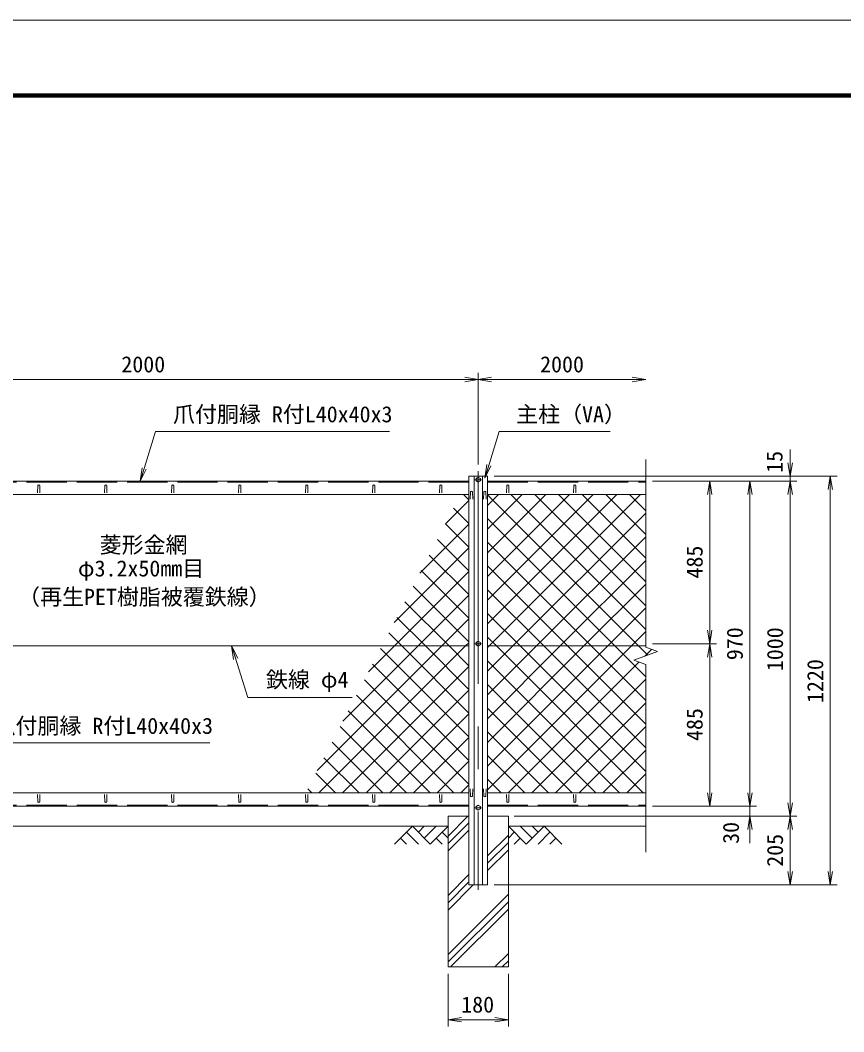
# Model space of a CAD drawing. Units: millimetres, scale not verified. Extents: x -4200 to 4200, y -2970 to 2970.
# Drawn here: x -2747 to -289, y -49 to 2970 of the extents above; entities that cross this region are included whole.
import ezdxf
from ezdxf.enums import TextEntityAlignment as Align

# ---------------------------------------------------------------- set-up
doc = ezdxf.new("R2010")
doc.units = ezdxf.units.MM
doc.header["$LTSCALE"] = 20
doc.linetypes.add('DASHED', pattern=[7.5, 6, -1.5])
doc.linetypes.add('USER1', pattern=[50.8, 31.75, -6.35, 6.35, -6.35])
for name, color, linetype, lineweight in [('0-0_D-STR1', 1, 'Continuous', 18), ('0-1_D-BMK', 2, 'USER1', 13), ('0-2_D-STR-DIM', 7, 'Continuous', 9), ('0-3_D-STR3', 3, 'Continuous', 13), ('0-4_D-BGD', 7, 'Continuous', 9), ('0-5_D-STR4', 7, 'Continuous', 9), ('0-6_D-DCR-HCH', 7, 'Continuous', 9), ('0-7_0', 7, 'Continuous', 9), ('0-9_D-STR2', 7, 'Continuous', 9), ('0-A_D-STR-TXT', 7, 'Continuous', 9), ('0-B_D-TTL', 7, 'Continuous', 9)]:
    doc.layers.add(name, color=color, linetype=linetype, lineweight=lineweight)
doc.styles.add('ＭＳ ゴシック', font='')
doc.styles.get('ＭＳ ゴシック').set_extended_font_data('MS Gothic')

# ---------------------------------------------------------------- blocks, each defined once
blk = doc.blocks.new('_Open')
at = {"layer": '0-7_0'}
blk.add_line((-20, 3.33), (0, 0), dxfattribs=at)
blk.add_lwpolyline([(-20, -3.33), (0, 0), (-20, 0)], dxfattribs=at)

msp = doc.modelspace()

# ---------------------------------------------------------------- linework, layer by layer
at = {"layer": '0-0_D-STR1'}
for p, q in [((-1407.97, 1608.92), (-1351.97, 1608.92)), ((-1407.97, 388.92), (-1407.97, 1608.92)), ((-1392.47, 388.92), (-1392.47, 1608.92)), ((-1367.47, 388.92), (-1367.47, 1608.92)), ((-1351.97, 388.92), (-1351.97, 1608.92)), ((-1407.97, 1593.92), (-3354.97, 1593.92)), ((-2694.97, 1580.79), (-2695.72, 1559.29)), ((-2688.97, 1580.79), (-2688.22, 1559.29)), ((-2494.97, 1580.79), (-2495.72, 1559.29)), ((-2488.97, 1580.79), (-2488.22, 1559.29)), ((-2294.97, 1580.79), (-2295.72, 1559.29)), ((-2288.97, 1580.79), (-2288.22, 1559.29)), ((-2094.97, 1580.79), (-2095.72, 1559.29)), ((-2088.97, 1580.79), (-2088.22, 1559.29)), ((-1894.97, 1580.79), (-1895.72, 1559.29)), ((-1888.97, 1580.79), (-1888.22, 1559.29)), ((-1694.97, 1580.79), (-1695.72, 1559.29)), ((-1688.97, 1580.79), (-1688.22, 1559.29)), ((-1494.97, 1580.79), (-1495.72, 1559.29)), ((-1488.97, 1580.79), (-1488.22, 1559.29)), ((-1351.97, 1593.92), (-879.97, 1593.92)), ((-1294.97, 1580.79), (-1295.72, 1559.29)), ((-1288.97, 1580.79), (-1288.22, 1559.29)), ((-1094.97, 1580.79), (-1095.72, 1559.29)), ((-1088.97, 1580.79), (-1088.22, 1559.29)), ((-3354.97, 1553.92), (-1407.97, 1553.92)), ((-1402.97, 1562.3), (-1403.72, 1540.8)), ((-1396.97, 1562.3), (-1396.22, 1540.8)), ((-1362.97, 1562.3), (-1363.72, 1540.8)), ((-1356.97, 1562.3), (-1356.22, 1540.8)), ((-879.97, 1553.92), (-1351.97, 1553.92)), ((-1402.97, 654.25), (-1403.72, 675.75)), ((-1396.97, 654.25), (-1396.22, 675.75)), ((-1362.97, 654.25), (-1363.72, 675.75)), ((-1356.97, 654.25), (-1356.22, 675.75)), ((-3354.97, 663.92), (-1407.97, 663.92)), ((-2694.97, 637.05), (-2695.72, 658.55)), ((-2688.97, 637.05), (-2688.22, 658.55)), ((-2494.97, 637.05), (-2495.72, 658.55)), ((-2488.97, 637.05), (-2488.22, 658.55)), ((-2294.97, 637.05), (-2295.72, 658.55)), ((-2288.97, 637.05), (-2288.22, 658.55)), ((-2094.97, 637.05), (-2095.72, 658.55)), ((-2088.97, 637.05), (-2088.22, 658.55)), ((-1894.97, 637.05), (-1895.72, 658.55)), ((-1888.97, 637.05), (-1888.22, 658.55)), ((-1694.97, 637.05), (-1695.72, 658.55)), ((-1688.97, 637.05), (-1688.22, 658.55)), ((-1494.97, 637.05), (-1495.72, 658.55)), ((-1488.97, 637.05), (-1488.22, 658.55)), ((-879.97, 663.92), (-1351.97, 663.92)), ((-1294.97, 637.05), (-1295.72, 658.55)), ((-1288.97, 637.05), (-1288.22, 658.55)), ((-1094.97, 637.05), (-1095.72, 658.55)), ((-1088.97, 637.05), (-1088.22, 658.55)), ((-1407.97, 623.92), (-3354.97, 623.92)), ((-1351.97, 623.92), (-879.97, 623.92)), ((-1407.97, 388.92), (-1351.97, 388.92))]:
    msp.add_line(p, q, dxfattribs=at)
at = {"layer": '0-0_D-STR1', "linetype": 'DASHED'}
for p, q in [((-1407.97, 1590.92), (-3354.97, 1590.92)), ((-1351.97, 1590.92), (-879.97, 1590.92)), ((-1407.97, 626.92), (-3354.97, 626.92)), ((-1351.97, 626.92), (-879.97, 626.92))]:
    msp.add_line(p, q, dxfattribs=at)
at = {"layer": '0-0_D-STR1'}
for centre, start, end in [((-2691.97, 1579.54), 22.61986, 157.38014), ((-2491.97, 1579.54), 22.61986, 157.38014), ((-2291.97, 1579.54), 22.61986, 157.38014), ((-2091.97, 1579.54), 22.61986, 157.38014), ((-1891.97, 1579.54), 22.61986, 157.38014), ((-1691.97, 1579.54), 22.61986, 157.38014), ((-1491.97, 1579.54), 22.61986, 157.38014), ((-1291.97, 1579.54), 22.61986, 157.38014), ((-1091.97, 1579.54), 22.61986, 157.38014), ((-1399.97, 1561.05), 22.61986, 157.38014), ((-1359.97, 1561.05), 22.61986, 157.38014), ((-2691.97, 638.3), 202.61986, 337.38014), ((-2491.97, 638.3), 202.61986, 337.38014), ((-2291.97, 638.3), 202.61986, 337.38014), ((-2091.97, 638.3), 202.61986, 337.38014), ((-1891.97, 638.3), 202.61986, 337.38014), ((-1691.97, 638.3), 202.61986, 337.38014), ((-1491.97, 638.3), 202.61986, 337.38014), ((-1399.97, 655.5), 202.61986, 337.38014), ((-1359.97, 655.5), 202.61986, 337.38014), ((-1291.97, 638.3), 202.61986, 337.38014), ((-1091.97, 638.3), 202.61986, 337.38014)]:
    msp.add_arc(centre, 3.25, start, end, dxfattribs=at)
at = {"layer": '0-1_D-BMK'}
for p, q in [((-1379.97, 1623.92), (-1379.97, 373.92)), ((-1369.97, 1598.42), (-1389.97, 1598.42)), ((-1369.97, 1108.92), (-1389.97, 1108.92)), ((-1369.97, 619.42), (-1389.97, 619.42))]:
    msp.add_line(p, q, dxfattribs=at)
at = {"layer": '0-2_D-STR-DIM'}
for p, q in [((-1379.97, 1643.92), (-1379.97, 1917.7)), ((-1379.97, 1643.92), (-1379.97, 1917.7)), ((-3339.97, 1897.7), (-1419.97, 1897.7)), ((-1339.97, 1897.7), (-919.97, 1897.7)), ((-448.93, 1648.92), (-448.93, 1688.92)), ((-879.97, 1658.37), (-879.97, 1098.14)), ((-1331.97, 1608.92), (-428.93, 1608.92)), ((-1331.97, 1608.92), (-308.93, 1608.92)), ((-448.93, 1593.92), (-448.93, 1608.92)), ((-859.97, 1593.92), (-668.93, 1593.92)), ((-859.97, 1593.92), (-548.93, 1593.92)), ((-859.97, 1593.92), (-428.93, 1593.92)), ((-859.97, 1593.92), (-428.93, 1593.92)), ((-688.93, 1148.92), (-688.93, 1553.92)), ((-568.93, 1553.92), (-568.93, 663.92)), ((-448.93, 1553.92), (-448.93, 633.92)), ((-448.93, 1553.92), (-448.93, 1513.92)), ((-328.93, 428.92), (-328.93, 1568.92)), ((-844.74, 1085.32), (-879.97, 1098.14)), ((-859.97, 1108.92), (-668.93, 1108.92)), ((-859.97, 1108.92), (-668.93, 1108.92)), ((-915.21, 1059.67), (-844.74, 1085.32)), ((-879.97, 1046.84), (-915.21, 1059.67)), ((-688.93, 663.92), (-688.93, 1068.92)), ((-879.97, 1046.84), (-879.97, 486.61)), ((-568.93, 663.92), (-568.93, 703.92)), ((-859.97, 623.92), (-668.93, 623.92)), ((-859.97, 623.92), (-548.93, 623.92)), ((-859.97, 623.92), (-548.93, 623.92)), ((-568.93, 623.92), (-568.93, 593.92)), ((-1272.2, 593.92), (-428.93, 593.92)), ((-1269.97, 593.92), (-548.93, 593.92)), ((-1269.97, 593.92), (-428.93, 593.92)), ((-568.93, 553.92), (-568.93, 513.92)), ((-448.93, 553.92), (-448.93, 428.92)), ((-1331.97, 388.92), (-428.93, 388.92)), ((-1331.97, 388.92), (-308.93, 388.92)), ((-1469.97, 123.92), (-1469.97, -33.4)), ((-1289.97, 123.92), (-1289.97, -33.4)), ((-1429.97, -13.4), (-1329.97, -13.4))]:
    msp.add_line(p, q, dxfattribs=at)
at = {"layer": '0-3_D-STR3'}
for p, q in [((-1379.97, 1605.92), (-1386.47, 1602.17)), ((-1386.47, 1602.17), (-1386.47, 1594.66)), ((-1373.47, 1602.17), (-1379.97, 1605.92)), ((-1373.47, 1594.66), (-1373.47, 1602.17)), ((-1386.47, 1594.66), (-1379.97, 1590.91)), ((-1379.97, 1590.91), (-1373.47, 1594.66)), ((-1407.97, 1102.17), (-3354.97, 1102.17)), ((-879.97, 1102.17), (-1351.97, 1102.17))]:
    msp.add_line(p, q, dxfattribs=at)
for points in [[(-1373.47, 1112.67), (-1379.97, 1116.42), (-1386.47, 1112.67), (-1386.47, 1105.16), (-1379.97, 1101.41), (-1373.47, 1105.16)], [(-1373.47, 615.66), (-1379.97, 611.91), (-1386.47, 615.66), (-1386.47, 623.17), (-1379.97, 626.92), (-1373.47, 623.17)]]:
    msp.add_lwpolyline(points, close=True, dxfattribs=at)
for centre in [(-1379.97, 1598.42), (-1379.97, 1108.92), (-1379.97, 619.42)]:
    msp.add_circle(centre, 6.25, dxfattribs=at)
at = {"layer": '0-4_D-BGD'}
for p, q in [((-1469.97, 563.92), (-3289.97, 563.92)), ((-1289.97, 563.92), (-879.97, 563.92))]:
    msp.add_line(p, q, dxfattribs=at)
at = {"layer": '0-5_D-STR4'}
for p, q in [((-1469.97, 593.92), (-1469.97, 143.92)), ((-1407.97, 593.92), (-1469.97, 593.92)), ((-1289.97, 593.92), (-1351.97, 593.92)), ((-1289.97, 593.92), (-1289.97, 143.92)), ((-1289.97, 143.92), (-1469.97, 143.92))]:
    msp.add_line(p, q, dxfattribs=at)
at = {"layer": '0-6_D-DCR-HCH'}
for p, q in [((-1469.97, 534.55), (-1410.61, 593.92)), ((-1469.97, 512.45), (-1407.97, 574.45)), ((-1576.4, 563.92), (-1629.61, 510.71)), ((-1594.14, 546.18), (-1558.5, 510.71)), ((-1576.4, 563.92), (-1523.19, 510.71)), ((-1558.66, 546.18), (-1540.92, 563.92)), ((-1540.92, 528.44), (-1505.45, 563.92)), ((-1523.19, 510.71), (-1469.97, 563.92)), ((-1487.71, 546.18), (-1469.97, 528.52)), ((-1469.97, 490.36), (-1407.97, 552.36)), ((-1236.76, 510.71), (-1289.97, 563.92)), ((-1272.24, 546.18), (-1289.97, 528.52)), ((-1219.03, 528.44), (-1254.5, 563.92)), ((-1183.55, 563.92), (-1236.76, 510.71)), ((-1201.2, 546.09), (-1219.03, 563.92)), ((-1165.81, 546.18), (-1201.45, 510.71)), ((-1183.55, 563.92), (-1130.34, 510.71)), ((-1611.87, 528.44), (-1594.05, 510.71)), ((-1505.45, 528.44), (-1487.63, 510.71)), ((-1351.97, 475.77), (-1289.97, 537.77)), ((-1351.97, 453.68), (-1289.97, 515.68)), ((-1254.5, 528.44), (-1272.32, 510.71)), ((-1148.08, 528.44), (-1165.89, 510.71)), ((-1351.97, 431.58), (-1289.97, 493.58)), ((-1469.97, 357.77), (-1407.97, 419.77)), ((-1469.97, 335.68), (-1407.97, 397.68)), ((-1469.97, 313.58), (-1394.64, 388.92)), ((-1469.97, 181), (-1289.97, 361)), ((-1469.97, 158.9), (-1289.97, 338.9)), ((-1462.86, 143.92), (-1289.97, 316.8)), ((-1330.28, 143.92), (-1289.97, 184.22)), ((-1308.18, 143.92), (-1289.97, 162.12))]:
    msp.add_line(p, q, dxfattribs=at)
at = {"layer": '0-9_D-STR2'}
for p, q in [((-1407.97, 1538.33), (-1423.56, 1553.92)), ((-1351.97, 1521.53), (-1319.59, 1553.92)), ((-1351.97, 1450.82), (-1248.88, 1553.92)), ((-1351.97, 1380.11), (-1178.16, 1553.92)), ((-1351.97, 1309.4), (-1107.45, 1553.92)), ((-1351.97, 1238.69), (-1036.74, 1553.92)), ((-1351.97, 1167.97), (-966.03, 1553.92)), ((-879.97, 1151.75), (-1282.14, 1553.92)), ((-879.97, 1222.46), (-1211.43, 1553.92)), ((-879.97, 1293.17), (-1140.72, 1553.92)), ((-879.97, 1363.88), (-1070.01, 1553.92)), ((-879.97, 1434.6), (-999.3, 1553.92)), ((-879.97, 1505.31), (-928.59, 1553.92)), ((-1477.91, 1466.3), (-1407.97, 1536.24)), ((-1407.97, 1467.62), (-1453.54, 1513.19)), ((-971.81, 1102.17), (-1351.97, 1482.33)), ((-1276.36, 1102.17), (-879.97, 1498.55)), ((-1554.42, 1319.08), (-1407.97, 1465.53)), ((-1407.97, 1396.91), (-1477.73, 1466.66)), ((-1407.97, 1326.2), (-1501.91, 1420.13)), ((-1205.65, 1102.17), (-879.97, 1427.84)), ((-1630.93, 1171.86), (-1407.97, 1394.82)), ((-1042.52, 1102.17), (-1351.97, 1411.62)), ((-1407.97, 1255.49), (-1526.09, 1373.6)), ((-1113.23, 1102.17), (-1351.97, 1340.91)), ((-1134.94, 1102.17), (-879.97, 1357.13)), ((-1629.91, 1102.17), (-1407.97, 1324.11)), ((-1407.97, 1184.78), (-1550.27, 1327.07)), ((-1407.97, 1114.07), (-1574.45, 1280.54)), ((-1183.94, 1102.17), (-1351.97, 1270.2)), ((-1064.23, 1102.17), (-879.97, 1286.42)), ((-1559.2, 1102.17), (-1407.97, 1253.4)), ((-1466.78, 1102.17), (-1598.63, 1234.01)), ((-993.52, 1102.17), (-879.97, 1215.71)), ((-1537.5, 1102.17), (-1622.81, 1187.48)), ((-1488.49, 1102.17), (-1407.97, 1182.69)), ((-1254.65, 1102.17), (-1351.97, 1199.49)), ((-1608.21, 1102.17), (-1646.99, 1140.95)), ((-922.81, 1102.17), (-879.97, 1145)), ((-1860.46, 730.2), (-1488.49, 1102.17)), ((-1783.95, 877.42), (-1559.2, 1102.17)), ((-1707.44, 1024.64), (-1629.91, 1102.17)), ((-1407.97, 831.22), (-1671.17, 1094.42)), ((-1407.97, 901.94), (-1608.21, 1102.17)), ((-1407.97, 972.65), (-1537.5, 1102.17)), ((-1407.97, 1043.36), (-1466.78, 1102.17)), ((-1351.97, 1026.55), (-1276.36, 1102.17)), ((-1351.97, 955.84), (-1205.65, 1102.17)), ((-1351.97, 885.13), (-1134.94, 1102.17)), ((-1351.97, 814.42), (-1064.23, 1102.17)), ((-1351.97, 743.71), (-993.52, 1102.17)), ((-1351.97, 673), (-922.81, 1102.17)), ((-879.97, 727.49), (-1254.65, 1102.17)), ((-879.97, 798.2), (-1183.94, 1102.17)), ((-879.97, 868.91), (-1113.23, 1102.17)), ((-879.97, 939.62), (-1042.52, 1102.17)), ((-879.97, 1010.33), (-971.81, 1102.17)), ((-882.8, 1071.46), (-862.49, 1091.78)), ((-957.82, 663.92), (-1351.97, 1058.07)), ((-1785.32, 663.92), (-1407.97, 1041.26)), ((-1407.97, 760.51), (-1695.36, 1047.9)), ((-1290.35, 663.92), (-900.1, 1054.16)), ((-1407.97, 689.8), (-1719.54, 1001.37)), ((-1219.64, 663.92), (-879.97, 1003.58)), ((-1714.61, 663.92), (-1407.97, 970.55)), ((-1028.53, 663.92), (-1351.97, 987.36)), ((-1452.8, 663.92), (-1743.72, 954.84)), ((-1523.51, 663.92), (-1767.9, 908.31)), ((-1099.25, 663.92), (-1351.97, 916.65)), ((-1148.93, 663.92), (-879.97, 932.87)), ((-1643.9, 663.92), (-1407.97, 899.84)), ((-1594.22, 663.92), (-1792.08, 861.78)), ((-1169.96, 663.92), (-1351.97, 845.94)), ((-1078.21, 663.92), (-879.97, 862.16)), ((-1664.93, 663.92), (-1816.26, 815.25)), ((-1573.19, 663.92), (-1407.97, 829.13)), ((-1007.5, 663.92), (-879.97, 791.45)), ((-1735.64, 663.92), (-1840.44, 768.72)), ((-1502.48, 663.92), (-1407.97, 758.42)), ((-1240.67, 663.92), (-1351.97, 775.22)), ((-1806.35, 663.92), (-1864.62, 722.19)), ((-1311.38, 663.92), (-1351.97, 704.51)), ((-936.79, 663.92), (-879.97, 720.74)), ((-1877.06, 663.92), (-1888.81, 675.66)), ((-1431.77, 663.92), (-1407.97, 687.71))]:
    msp.add_line(p, q, dxfattribs=at)
for points in [[(-1351.97, 1097.26), (-1347.07, 1102.17), (-895.32, 1553.92)], [(-873.71, 1074.77), (-901.1, 1102.17), (-1351.97, 1553.04)], [(-887.11, 663.92), (-1325.36, 1102.17), (-1351.97, 1128.78)], [(-1856.03, 663.92), (-1417.78, 1102.17), (-1407.97, 1111.97)]]:
    msp.add_lwpolyline(points, dxfattribs=at)
at = {"layer": '0-A_D-STR-TXT'}
for points in [[(-1645.07, 1742.79), (-2342.95, 1742.79), (-2388.31, 1595.83)], [(-986.26, 1742.8), (-1317.64, 1742.8), (-1359.33, 1605.13)], [(-1755.92, 948.54), (-2067.25, 948.54), (-2115.34, 1100.26)], [(-2180.85, 812.79), (-2878.73, 812.79), (-2924.09, 665.83)]]:
    msp.add_lwpolyline(points, dxfattribs=at)
at = {"layer": '0-B_D-TTL', "color": 2, "lineweight": 18}
msp.add_lwpolyline([(-4200, 2970), (4200, 2970), (4200, -2970), (-4200, -2970)], close=True, dxfattribs=at)
at = {"layer": '0-B_D-TTL'}
for points in [[(-3930, 2750), (3930, 2750), (3930, -2750), (-3930, -2750)], [(-3927.5, 2747.5), (3927.5, 2747.5), (3927.5, -2747.5), (-3927.5, -2747.5)], [(-3925, 2745), (3925, 2745), (3925, -2745), (-3925, -2745)], [(-3922.5, 2742.5), (3922.5, 2742.5), (3922.5, -2742.5), (-3922.5, -2742.5)], [(-3920, 2740), (3920, 2740), (3920, -2740), (-3920, -2740)]]:
    msp.add_lwpolyline(points, close=True, dxfattribs=at)

# ---------------------------------------------------------------- block references
at = {"layer": '0-2_D-STR-DIM', "xscale": 2, "yscale": 2}
for p in [(-1379.97, 1897.7), (-879.97, 1897.7), (-1289.97, -13.4)]:
    msp.add_blockref('_Open', p, dxfattribs=at)
for p, rotation in [((-1379.97, 1897.7), 180), ((-448.93, 1608.92), 270), ((-328.93, 1608.92), 90), ((-688.93, 1593.92), 90), ((-568.93, 1593.92), 90), ((-448.93, 1593.92), 90), ((-448.93, 1593.92), 90), ((-688.93, 1108.92), 270), ((-688.93, 1108.92), 90), ((-688.93, 623.92), 270), ((-568.93, 623.92), 270), ((-568.93, 623.92), 270), ((-448.93, 593.92), 270), ((-568.93, 593.92), 90), ((-448.93, 593.92), 90), ((-448.93, 388.92), 270), ((-328.93, 388.92), 270), ((-1469.97, -13.4), 180)]:
    msp.add_blockref('_Open', p, dxfattribs=dict(at, rotation=rotation))
at = {"layer": '0-A_D-STR-TXT', "xscale": 2, "yscale": 2}
for p, rotation in [((-2388.9, 1593.92), 252.84683), ((-1359.91, 1603.22), 253.14944), ((-2115.95, 1102.17), 107.58773)]:
    msp.add_blockref('_Open', p, dxfattribs=dict(at, rotation=rotation))

# ---------------------------------------------------------------- texts
at = {"layer": '0-2_D-STR-DIM', "style": 'ＭＳ ゴシック'}
for s, p in [('2000', (-2445.22, 1904.45)), ('2000', (-1195.22, 1904.45)), ('180', (-1430.62, -6.65))]:
    msp.add_text(s, height=48.09, dxfattribs=at).set_placement(p, align=Align.BOTTOM_LEFT)
for s, p in [('15', (-457.09, 1619.09)), ('485', (-695.68, 1303.57)), ('970', (-575.68, 1059.79)), ('1000', (-455.68, 1027.02)), ('1220', (-335.68, 932.02)), ('485', (-695.68, 818.57)), ('30', (-587.19, 511.5)), ('205', (-455.68, 443.07))]:
    msp.add_text(s, height=48.09, rotation=90, dxfattribs=at).set_placement(p, align=Align.BOTTOM_LEFT)
at = {"layer": '0-A_D-STR-TXT', "style": 'ＭＳ ゴシック'}
for s, p in [('爪付胴縁 R付L40x40x3', (-2291.01, 1755.37)), ('主柱（VA）', (-1266.72, 1755.38)), ('菱形金網', (-2509.92, 1365.72)), ('φ3.2x50mm目', (-2574.9, 1295.28)), ('（再生PET樹脂被覆鉄線）', (-2753.58, 1210.3)), ('鉄線 φ4', (-2013.53, 963.41)), ('爪付胴縁 R付L40x40x3', (-2826.79, 825.37))]:
    msp.add_text(s, height=48.09, dxfattribs=at).set_placement(p, align=Align.BOTTOM_LEFT)

doc.saveas('drawing.dxf')
